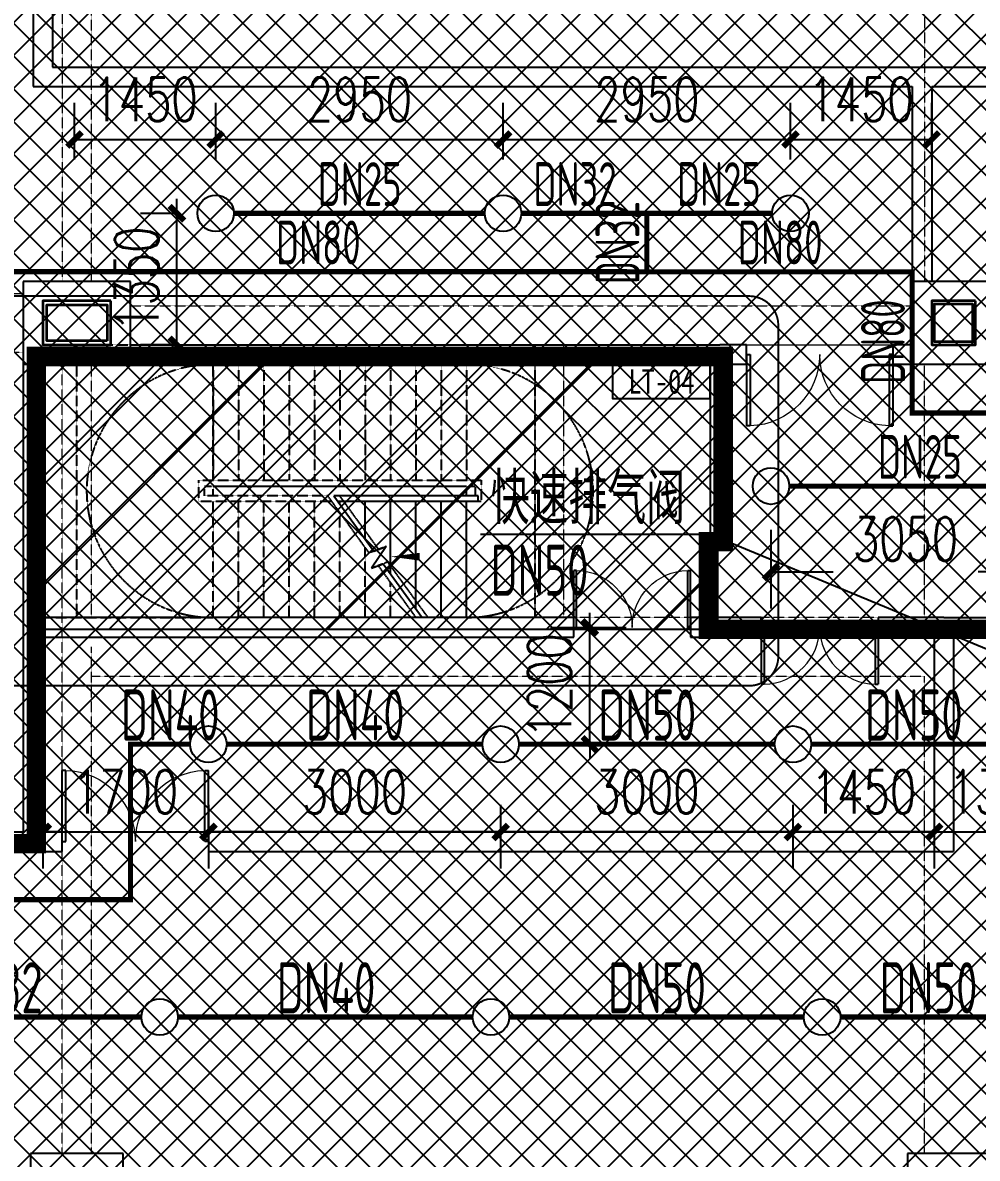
# Model space of a CAD drawing. Extents: x 6824721 to 16538177, y 2478193 to 6665639.
# Drawn here: x 8815158 to 8824957, y 2904876 to 2916533 of the extents above; entities that cross this region are included whole.
import ezdxf
from ezdxf.enums import TextEntityAlignment as Align

# ---------------------------------------------------------------- set-up
doc = ezdxf.new("R2010")
doc.units = 0
doc.header["$LTSCALE"] = 10
doc.linetypes.add('CONTINOUS', pattern=[0])
doc.linetypes.add('DASH', pattern=[0.35, 0.25, -0.1])
for name, color, linetype in [('0-wo', 8, 'Continuous'), ('S-梁-实线', 4, 'CONTINOUS'), ('S-梁-虚线', 4, 'DASH'), ('SRC-03F$0$A-SYMB-NUMB-T', 4, 'Continuous'), ('W-EQUIP_喷头', 7, 'Continuous'), ('W-PIPE-喷淋中', 6, 'Continuous'), ('W-TEXT_喷淋', 7, 'Continuous'), ('W-TWT_DIM', 3, 'Continuous'), ('W-TWT_LEAD', 3, 'Continuous'), ('WALL', 9, 'Continuous')]:
    doc.layers.add(name, color=color, linetype=linetype)
doc.layers.add('钢梁', color=141, linetype='Continuous', lineweight=18)
doc.styles.add('8B2_01', font='simhei.ttf', dxfattribs={"width": 0.8})
doc.styles.add('_TCH_DIM_T3', font='SIMPLEX', dxfattribs={"width": 0.705882, "bigfont": 'GBCBIG'})
doc.styles.add('_TWT_PIPEDN', font='TSSDENG', dxfattribs={"width": 0.8, "height": 3.5, "bigfont": 'TSSDCHN'})
doc.styles.add('_TWT_SERIAL', font='TSSDENG', dxfattribs={"width": 0.8, "height": 3.5, "bigfont": 'TSSDCHN'})
doc.styles.add('SRC-03F$0$ECADI-TXT', font='simplex.shx', dxfattribs={"bigfont": 'hztxt.shx'})
doc.dimstyles.new('_TWT_ARCH&&150', dxfattribs={"dimtxt": 446.25, "dimasz": 150, "dimexe": 375, "dimexo": 450, "dimgap": 189.375, "dimtad": 1, "dimdec": 0, "dimzin": 0, "dimdsep": 46, "dimtxsty": '_TCH_DIM_T3', "dimblk": 'ARCHTICK', "dimcen": 0.09, "dimclrt": 7, "dimazin": 2, "dimtfac": 1, "dimtdec": 0, "dimtix": 1, "dimtmove": 2, "dimatfit": 3, "dimfxl": 0, "dimtolj": 1, "dimtzin": 0, "dimarcsym": 0})

# ---------------------------------------------------------------- blocks, each defined once
blk = doc.blocks.new('SRC-03F$0$ECADI-TAG-CODE')
at = {"layer": 'SRC-03F$0$A-SYMB-NUMB-T', "color": 1}
blk.add_lwpolyline([(3.41, 8.1), (13.41, 8.1), (13.41, 4.6), (3.41, 4.6)], close=True, dxfattribs=at)
at = {"layer": 'SRC-03F$0$A-SYMB-NUMB-T', "style": 'SRC-03F$0$ECADI-TXT', "width": 0.7}
blk.add_attdef('CODE', text='', height=2.5, dxfattribs=at).set_placement((8.41, 6.35), align=Align.MIDDLE_CENTER)
blk = doc.blocks.new('$DorLib2D$00000002')
for p, q in [((-0.5, 0), (-0.5, 0.4875)), ((-0.475, 0.4875), (-0.5, 0.4875)), ((-0.475, 0), (-0.475, 0.4875)), ((0.475, 0), (0.475, 0.4875)), ((0.475, 0.4875), (0.5, 0.4875)), ((0.5, 0), (0.5, 0.4875)), ((-0.5, 0), (-0.475, 0)), ((0.5, 0), (0.475, 0))]:
    blk.add_line(p, q)
at = {"lineweight": 13}
for centre, start, end in [((-0.4875, 0), 0, 88.53072), ((0.4875, 0), 91.46928, 180)]:
    blk.add_arc(centre, 0.4875, start, end, dxfattribs=at)
blk = doc.blocks.new('jkytk')
h = blk.add_hatch()
h.set_pattern_fill('ANSI31', color=252, scale=500)
h.set_pattern_definition([(45, (8493122.4, 3120586.9), (-561.266, 561.266), [])])
h.paths.add_polyline_path([(8509914, 2921752), (8509914, 2918952), (8516818, 2918952), (8516818, 2919852), (8516964, 2919852), (8516964, 2921752)])
at = {"color": 1, "const_width": 20}
blk.add_lwpolyline([(8509914, 2921752), (8509914, 2918952), (8516818, 2918952), (8516818, 2919852), (8516964, 2919852), (8516964, 2921752), (8509914, 2921752)], dxfattribs=at)
at = {"layer": 'WALL', "color": 1, "const_width": 200}
for points in [[(8537789, 2939796), (8537789, 2918951), (8530889, 2918952), (8530889, 2918252), (8528789, 2918252), (8528788, 2918952), (8516818, 2918952), (8516818, 2919852), (8516964, 2919852), (8516964, 2921752), (8509914, 2921752), (8509914, 2916752), (8499414, 2916752), (8499401, 2927367), (8499401, 2927367), (8509914, 2927367), (8509914, 2939798), (8537789, 2939796)], [(8537539, 2918952), (8537539, 2918952), (8530889, 2918952), (8530889, 2918252), (8528789, 2918252), (8528789, 2918952), (8516814, 2918952), (8516814, 2919852), (8516964, 2919852), (8516964, 2921752), (8509914, 2921752), (8509914, 2916752), (8499413, 2916751), (8499414, 2895502), (8528539, 2895502), (8528539, 2885752), (8531939, 2885752), (8531939, 2887852), (8537789, 2887852), (8537789, 2918951), (8537539, 2918952)]]:
    blk.add_lwpolyline(points, dxfattribs=at)
blk = doc.blocks.new('LIANGMOBAN')
at = {"layer": 'S-梁-实线', "lineweight": 18}
for p, q in [((1946791, 199253), (1950941, 199253)), ((1950941, 199253), (1950941, 196453)), ((1951241, 199253), (1954816, 199253)), ((1950941, 196453), (1946391, 196453))]:
    blk.add_line(p, q, dxfattribs=at)
at = {"layer": 'S-梁-虚线', "color": 8, "lineweight": 18}
for p, q in [((1946091, 208003), (1946091, 199903)), ((1946391, 199903), (1946391, 208003)), ((1954941, 208053), (1954941, 199903)), ((1945691, 199778), (1935791, 199778)), ((1946791, 199653), (1954816, 199653)), ((1951241, 196453), (1951241, 199253)), ((1935791, 199178), (1945691, 199178)), ((1946091, 190953), (1946091, 199053)), ((1946391, 196453), (1946391, 199053)), ((1954941, 196453), (1954941, 199053)), ((1954941, 196453), (1951241, 196453)), ((1946391, 190953), (1946391, 196153)), ((1946391, 195853), (1954941, 195853)), ((1954941, 190953), (1954941, 195853))]:
    blk.add_line(p, q, dxfattribs=at)
at = {"layer": 'S-梁-虚线', "color": 8}
blk.add_lwpolyline([(1946241, 199253), (1950941, 199253), (1950941, 196453), (1946241, 196453), (1946241, 199253)], dxfattribs=at)
blk = doc.blocks.new('_ArchTick')
at = {"color": 0, "linetype": 'ByBlock', "const_width": 0.4}
blk.add_lwpolyline([(-0.5, -0.5), (0.5, 0.5)], dxfattribs=at)
blk = doc.blocks.new('*D1537')
at = {"layer": 'Defpoints', "color": 0, "transparency": 16777216}
for p in [(8820126, 2910326), (8820979, 2910326), (8820126, 2909126)]:
    blk.add_point(p, dxfattribs=at)
at = {"layer": 'W-TWT_DIM', "color": 0, "lineweight": -2, "transparency": 16777216}
for p, q in [((8820979, 2910326), (8820979, 2910476)), ((8820576, 2910326), (8821354, 2910326)), ((8820979, 2909126), (8820979, 2910326)), ((8820576, 2909126), (8821354, 2909126)), ((8820979, 2909126), (8820979, 2908976))]:
    blk.add_line(p, q, dxfattribs=at)
at = {"layer": 'W-TWT_DIM', "color": 0, "lineweight": -2, "transparency": 16777216, "xscale": 150, "yscale": 150, "zscale": 150}
for p, rotation in [((8820979, 2910326), 270), ((8820979, 2909126), 90)]:
    blk.add_blockref('_ArchTick', p, dxfattribs=dict(at, rotation=rotation))
at = {"layer": 'W-TWT_DIM', "color": 7, "transparency": 16777216, "insert": (8820566, 2909726), "char_height": 446.2, "attachment_point": 5, "rotation": 90, "style": '_TCH_DIM_T3'}
blk.add_mtext('\\A1;1200', dxfattribs=at)
blk = doc.blocks.new('*D1647')
at = {"layer": 'Defpoints', "color": 0, "transparency": 16777216}
for p in [(8824514, 2908956), (8825889, 2908956), (8825889, 2908226)]:
    blk.add_point(p, dxfattribs=at)
at = {"layer": 'W-TWT_DIM', "color": 0, "lineweight": -2, "transparency": 16777216}
for p, q in [((8824514, 2908506), (8824514, 2907851)), ((8825889, 2908506), (8825889, 2907851)), ((8824514, 2908226), (8824364, 2908226)), ((8824514, 2908226), (8825889, 2908226)), ((8825889, 2908226), (8826039, 2908226))]:
    blk.add_line(p, q, dxfattribs=at)
at = {"layer": 'W-TWT_DIM', "color": 0, "lineweight": -2, "transparency": 16777216, "xscale": 150, "yscale": 150, "zscale": 150}
blk.add_blockref('_ArchTick', (8824514, 2908226), dxfattribs=at)
at = {"layer": 'W-TWT_DIM', "color": 0, "lineweight": -2, "transparency": 16777216, "xscale": 150, "yscale": 150, "zscale": 150, "rotation": 180}
blk.add_blockref('_ArchTick', (8825889, 2908226), dxfattribs=at)
at = {"layer": 'W-TWT_DIM', "color": 7, "transparency": 16777216, "insert": (8825202, 2908639), "char_height": 446.2, "attachment_point": 5, "style": '_TCH_DIM_T3'}
blk.add_mtext('\\A1;1375', dxfattribs=at)
blk = doc.blocks.new('*D1648')
at = {"layer": 'Defpoints', "color": 0, "transparency": 16777216}
for p in [(8823064, 2908956), (8824514, 2908956), (8824514, 2908226)]:
    blk.add_point(p, dxfattribs=at)
at = {"layer": 'W-TWT_DIM', "color": 0, "lineweight": -2, "transparency": 16777216}
for p, q in [((8823064, 2908506), (8823064, 2907851)), ((8824514, 2908506), (8824514, 2907851)), ((8823064, 2908226), (8824514, 2908226))]:
    blk.add_line(p, q, dxfattribs=at)
at = {"layer": 'W-TWT_DIM', "color": 0, "lineweight": -2, "transparency": 16777216, "xscale": 150, "yscale": 150, "zscale": 150, "rotation": 180}
blk.add_blockref('_ArchTick', (8823064, 2908226), dxfattribs=at)
at = {"layer": 'W-TWT_DIM', "color": 0, "lineweight": -2, "transparency": 16777216, "xscale": 150, "yscale": 150, "zscale": 150}
blk.add_blockref('_ArchTick', (8824514, 2908226), dxfattribs=at)
at = {"layer": 'W-TWT_DIM', "color": 7, "transparency": 16777216, "insert": (8823789, 2908639), "char_height": 446.2, "attachment_point": 5, "style": '_TCH_DIM_T3'}
blk.add_mtext('\\A1;1450', dxfattribs=at)
blk = doc.blocks.new('*D1649')
at = {"layer": 'Defpoints', "color": 0, "transparency": 16777216}
for p in [(8820064, 2908956), (8823064, 2908956), (8823064, 2908226)]:
    blk.add_point(p, dxfattribs=at)
at = {"layer": 'W-TWT_DIM', "color": 0, "lineweight": -2, "transparency": 16777216}
for p, q in [((8820064, 2908506), (8820064, 2907851)), ((8823064, 2908506), (8823064, 2907851)), ((8820064, 2908226), (8823064, 2908226))]:
    blk.add_line(p, q, dxfattribs=at)
at = {"layer": 'W-TWT_DIM', "color": 0, "lineweight": -2, "transparency": 16777216, "xscale": 150, "yscale": 150, "zscale": 150, "rotation": 180}
blk.add_blockref('_ArchTick', (8820064, 2908226), dxfattribs=at)
at = {"layer": 'W-TWT_DIM', "color": 0, "lineweight": -2, "transparency": 16777216, "xscale": 150, "yscale": 150, "zscale": 150}
blk.add_blockref('_ArchTick', (8823064, 2908226), dxfattribs=at)
at = {"layer": 'W-TWT_DIM', "color": 7, "transparency": 16777216, "insert": (8821564, 2908639), "char_height": 446.2, "attachment_point": 5, "style": '_TCH_DIM_T3'}
blk.add_mtext('\\A1;3000', dxfattribs=at)
blk = doc.blocks.new('*D1650')
at = {"layer": 'Defpoints', "color": 0, "transparency": 16777216}
for p in [(8817064, 2908956), (8820064, 2908956), (8820064, 2908226)]:
    blk.add_point(p, dxfattribs=at)
at = {"layer": 'W-TWT_DIM', "color": 0, "lineweight": -2, "transparency": 16777216}
for p, q in [((8817064, 2908506), (8817064, 2907851)), ((8820064, 2908506), (8820064, 2907851)), ((8817064, 2908226), (8820064, 2908226))]:
    blk.add_line(p, q, dxfattribs=at)
at = {"layer": 'W-TWT_DIM', "color": 0, "lineweight": -2, "transparency": 16777216, "xscale": 150, "yscale": 150, "zscale": 150, "rotation": 180}
blk.add_blockref('_ArchTick', (8817064, 2908226), dxfattribs=at)
at = {"layer": 'W-TWT_DIM', "color": 0, "lineweight": -2, "transparency": 16777216, "xscale": 150, "yscale": 150, "zscale": 150}
blk.add_blockref('_ArchTick', (8820064, 2908226), dxfattribs=at)
at = {"layer": 'W-TWT_DIM', "color": 7, "transparency": 16777216, "insert": (8818564, 2908639), "char_height": 446.2, "attachment_point": 5, "style": '_TCH_DIM_T3'}
blk.add_mtext('\\A1;3000', dxfattribs=at)
blk = doc.blocks.new('*D1651')
at = {"layer": 'Defpoints', "color": 0, "transparency": 16777216}
for p in [(8815364, 2908956), (8817064, 2908956), (8817064, 2908226)]:
    blk.add_point(p, dxfattribs=at)
at = {"layer": 'W-TWT_DIM', "color": 0, "lineweight": -2, "transparency": 16777216}
for p, q in [((8815364, 2908506), (8815364, 2907851)), ((8817064, 2908506), (8817064, 2907851)), ((8815364, 2908226), (8817064, 2908226))]:
    blk.add_line(p, q, dxfattribs=at)
at = {"layer": 'W-TWT_DIM', "color": 0, "lineweight": -2, "transparency": 16777216, "xscale": 150, "yscale": 150, "zscale": 150, "rotation": 180}
blk.add_blockref('_ArchTick', (8815364, 2908226), dxfattribs=at)
at = {"layer": 'W-TWT_DIM', "color": 0, "lineweight": -2, "transparency": 16777216, "xscale": 150, "yscale": 150, "zscale": 150}
blk.add_blockref('_ArchTick', (8817064, 2908226), dxfattribs=at)
at = {"layer": 'W-TWT_DIM', "color": 7, "transparency": 16777216, "insert": (8816214, 2908639), "char_height": 446.2, "attachment_point": 5, "style": '_TCH_DIM_T3'}
blk.add_mtext('\\A1;1700', dxfattribs=at)
blk = doc.blocks.new('*D1734')
at = {"layer": 'Defpoints', "color": 0, "transparency": 16777216}
for p in [(8822839, 2911776), (8825889, 2911776), (8825889, 2910895)]:
    blk.add_point(p, dxfattribs=at)
at = {"layer": 'W-TWT_DIM', "color": 0, "lineweight": -2, "transparency": 16777216}
for p, q in [((8822839, 2911326), (8822839, 2910520)), ((8825889, 2911326), (8825889, 2910520)), ((8822839, 2910895), (8823476, 2910895)), ((8825889, 2910895), (8824965, 2910895))]:
    blk.add_line(p, q, dxfattribs=at)
at = {"layer": 'W-TWT_DIM', "color": 0, "lineweight": -2, "transparency": 16777216, "xscale": 150, "yscale": 150, "zscale": 150, "rotation": 180}
blk.add_blockref('_ArchTick', (8822839, 2910895), dxfattribs=at)
at = {"layer": 'W-TWT_DIM', "color": 0, "lineweight": -2, "transparency": 16777216, "xscale": 150, "yscale": 150, "zscale": 150}
blk.add_blockref('_ArchTick', (8825889, 2910895), dxfattribs=at)
at = {"layer": 'W-TWT_DIM', "color": 7, "transparency": 16777216, "insert": (8824221, 2911233), "char_height": 446.2, "attachment_point": 5, "style": '_TCH_DIM_T3'}
blk.add_mtext('\\A1;3050', dxfattribs=at)
blk = doc.blocks.new('*D1738')
at = {"layer": 'Defpoints', "color": 0, "transparency": 16777216}
for p in [(8816741, 2914576), (8817185, 2914576), (8817185, 2913226)]:
    blk.add_point(p, dxfattribs=at)
at = {"layer": 'W-TWT_DIM', "color": 0, "lineweight": -2, "transparency": 16777216}
for p, q in [((8816741, 2914576), (8816741, 2914726)), ((8816735, 2914576), (8816366, 2914576)), ((8816741, 2913226), (8816741, 2914576)), ((8816735, 2913226), (8816366, 2913226)), ((8816741, 2913226), (8816741, 2913076))]:
    blk.add_line(p, q, dxfattribs=at)
at = {"layer": 'W-TWT_DIM', "color": 0, "lineweight": -2, "transparency": 16777216, "xscale": 150, "yscale": 150, "zscale": 150}
for p, rotation in [((8816741, 2914576), 270), ((8816741, 2913226), 90)]:
    blk.add_blockref('_ArchTick', p, dxfattribs=dict(at, rotation=rotation))
at = {"layer": 'W-TWT_DIM', "color": 7, "transparency": 16777216, "insert": (8816328, 2913901), "char_height": 446.2, "attachment_point": 5, "rotation": 90, "style": '_TCH_DIM_T3'}
blk.add_mtext('\\A1;1350', dxfattribs=at)
blk = doc.blocks.new('*D1739')
at = {"layer": 'Defpoints', "color": 0, "transparency": 16777216}
for p in [(8817139, 2915334), (8815689, 2914679), (8817139, 2914679)]:
    blk.add_point(p, dxfattribs=at)
at = {"layer": 'W-TWT_DIM', "color": 0, "lineweight": -2, "transparency": 16777216}
for p, q in [((8815689, 2915129), (8815689, 2915709)), ((8817139, 2915129), (8817139, 2915709)), ((8815689, 2915334), (8817139, 2915334))]:
    blk.add_line(p, q, dxfattribs=at)
at = {"layer": 'W-TWT_DIM', "color": 0, "lineweight": -2, "transparency": 16777216, "xscale": 150, "yscale": 150, "zscale": 150, "rotation": 180}
blk.add_blockref('_ArchTick', (8815689, 2915334), dxfattribs=at)
at = {"layer": 'W-TWT_DIM', "color": 0, "lineweight": -2, "transparency": 16777216, "xscale": 150, "yscale": 150, "zscale": 150}
blk.add_blockref('_ArchTick', (8817139, 2915334), dxfattribs=at)
at = {"layer": 'W-TWT_DIM', "color": 7, "transparency": 16777216, "insert": (8816414, 2915746), "char_height": 446.2, "attachment_point": 5, "style": '_TCH_DIM_T3'}
blk.add_mtext('\\A1;1450', dxfattribs=at)
blk = doc.blocks.new('*D1740')
at = {"layer": 'Defpoints', "color": 0, "transparency": 16777216}
for p in [(8820089, 2915334), (8817139, 2914679), (8820089, 2914679)]:
    blk.add_point(p, dxfattribs=at)
at = {"layer": 'W-TWT_DIM', "color": 0, "lineweight": -2, "transparency": 16777216}
for p, q in [((8817139, 2915129), (8817139, 2915709)), ((8820089, 2915129), (8820089, 2915709)), ((8817139, 2915334), (8820089, 2915334))]:
    blk.add_line(p, q, dxfattribs=at)
at = {"layer": 'W-TWT_DIM', "color": 0, "lineweight": -2, "transparency": 16777216, "xscale": 150, "yscale": 150, "zscale": 150, "rotation": 180}
blk.add_blockref('_ArchTick', (8817139, 2915334), dxfattribs=at)
at = {"layer": 'W-TWT_DIM', "color": 0, "lineweight": -2, "transparency": 16777216, "xscale": 150, "yscale": 150, "zscale": 150}
blk.add_blockref('_ArchTick', (8820089, 2915334), dxfattribs=at)
at = {"layer": 'W-TWT_DIM', "color": 7, "transparency": 16777216, "insert": (8818614, 2915746), "char_height": 446.2, "attachment_point": 5, "style": '_TCH_DIM_T3'}
blk.add_mtext('\\A1;2950', dxfattribs=at)
blk = doc.blocks.new('*D1741')
at = {"layer": 'Defpoints', "color": 0, "transparency": 16777216}
for p in [(8823039, 2915334), (8820089, 2914679), (8823039, 2914679)]:
    blk.add_point(p, dxfattribs=at)
at = {"layer": 'W-TWT_DIM', "color": 0, "lineweight": -2, "transparency": 16777216}
for p, q in [((8820089, 2915129), (8820089, 2915709)), ((8823039, 2915129), (8823039, 2915709)), ((8820089, 2915334), (8823039, 2915334))]:
    blk.add_line(p, q, dxfattribs=at)
at = {"layer": 'W-TWT_DIM', "color": 0, "lineweight": -2, "transparency": 16777216, "xscale": 150, "yscale": 150, "zscale": 150, "rotation": 180}
blk.add_blockref('_ArchTick', (8820089, 2915334), dxfattribs=at)
at = {"layer": 'W-TWT_DIM', "color": 0, "lineweight": -2, "transparency": 16777216, "xscale": 150, "yscale": 150, "zscale": 150}
blk.add_blockref('_ArchTick', (8823039, 2915334), dxfattribs=at)
at = {"layer": 'W-TWT_DIM', "color": 7, "transparency": 16777216, "insert": (8821564, 2915746), "char_height": 446.2, "attachment_point": 5, "style": '_TCH_DIM_T3'}
blk.add_mtext('\\A1;2950', dxfattribs=at)
blk = doc.blocks.new('*D1742')
at = {"layer": 'Defpoints', "color": 0, "transparency": 16777216}
for p in [(8824489, 2915334), (8823039, 2914679), (8824489, 2914679)]:
    blk.add_point(p, dxfattribs=at)
at = {"layer": 'W-TWT_DIM', "color": 0, "lineweight": -2, "transparency": 16777216}
for p, q in [((8823039, 2915129), (8823039, 2915709)), ((8824489, 2915129), (8824489, 2915709)), ((8823039, 2915334), (8824489, 2915334))]:
    blk.add_line(p, q, dxfattribs=at)
at = {"layer": 'W-TWT_DIM', "color": 0, "lineweight": -2, "transparency": 16777216, "xscale": 150, "yscale": 150, "zscale": 150, "rotation": 180}
blk.add_blockref('_ArchTick', (8823039, 2915334), dxfattribs=at)
at = {"layer": 'W-TWT_DIM', "color": 0, "lineweight": -2, "transparency": 16777216, "xscale": 150, "yscale": 150, "zscale": 150}
blk.add_blockref('_ArchTick', (8824489, 2915334), dxfattribs=at)
at = {"layer": 'W-TWT_DIM', "color": 7, "transparency": 16777216, "insert": (8823764, 2915746), "char_height": 446.2, "attachment_point": 5, "style": '_TCH_DIM_T3'}
blk.add_mtext('\\A1;1450', dxfattribs=at)
blk = doc.blocks.new('$TwtSys$00000125')
blk.add_circle((0, 0, 0), 1)

msp = doc.modelspace()

# ---------------------------------------------------------------- hatches: boundary and pattern name
h = msp.add_hatch()
h.set_pattern_fill('ANSI37', color=8, scale=150)
h.set_pattern_definition([(45, (8303016.86, 2710265.2), (-168.3798, 168.3798), []), (135, (8303016.86, 2710265.2), (-168.3798, -168.3798), [])])
h.paths.add_polyline_path([(8824414.1, 2949451.5), (8824414.1, 2935151.5), (8842714.1, 2935151.5), (8842714.1, 2879526.5), (8827964.1, 2879526.5), (8827964.1, 2881476.5), (8830839.1, 2881476.5), (8830939.1, 2886876.5), (8804334.6, 2886876.5), (8804142.3, 2820149.7), (8833564.1, 2820152.3), (8833564.1, 2817714.5), (8841204.8, 2810768), (8839163.9, 2808501.4), (8843102.6, 2804955), (8820829.2, 2780217.9), (8820829.2, 2770055.4), (8785124.6, 2730401.5), (8708264.1, 2730401.5), (8708264.1, 2736351.5), (8695014.1, 2750701.5), (8695014.1, 2775001.5), (8703014.1, 2775002.8), (8703014.1, 2949451.5), (8712039.3, 2949451.5)])
at = {"layer": 'W-PIPE-喷淋中'}
for points in [[(8824289.1, 2913976.6), (8824289.1, 2914002.8), (8824315.3, 2914002.8)], [(8824289.1, 2913976.6), (8824315.3, 2913976.6), (8824315.3, 2914002.8)], [(8824289.1, 2912526.5), (8824262.8, 2912526.5), (8824262.8, 2912500.2)], [(8824289.1, 2912526.5), (8824289.1, 2912500.2), (8824262.8, 2912500.2)], [(8816264.6, 2909126.5), (8816264.6, 2909152.7), (8816238.4, 2909152.7)], [(8816264.6, 2909126.5), (8816238.4, 2909126.5), (8816238.4, 2909152.7)], [(8816264.6, 2907531.4), (8816290.9, 2907531.4), (8816290.9, 2907505.2)], [(8816264.6, 2907531.4), (8816264.6, 2907505.2), (8816290.9, 2907505.2)]]:
    msp.add_hatch(color=256, dxfattribs=at).paths.add_polyline_path(points)

# ---------------------------------------------------------------- linework, layer by layer
at = {"layer": '0-wo', "color": 8}
for p, q in [((8815464.1, 2918701.5), (8815464.1, 2916076.5)), ((8815264.1, 2918601.5), (8815264.1, 2915876.5)), ((8815464.1, 2916076.5), (8824388.9, 2916076.5)), ((8824388.9, 2916076.5), (8826888.9, 2916076.5)), ((8815264.1, 2915876.5), (8824288.9, 2915876.5)), ((8824288.9, 2915876.5), (8824289.1, 2913876.5)), ((8824488.9, 2915876.5), (8824489.1, 2913876.5)), ((8824488.9, 2915876.5), (8826688.9, 2915876.5)), ((8816264.1, 2913876.5), (8815164.1, 2913876.5)), ((8815164.1, 2913876.5), (8815164.1, 2913026.5)), ((8816264.1, 2913876.5), (8815164.1, 2913876.5)), ((8815164.1, 2913876.5), (8815164.1, 2913026.5)), ((8816264.1, 2913026.5), (8816264.1, 2913876.5)), ((8816264.1, 2913026.5), (8816264.1, 2913876.5)), ((8825139.1, 2913876.5), (8824289.1, 2913876.5)), ((8824289.1, 2913876.5), (8824289.1, 2913026.5)), ((8825139.1, 2913876.5), (8824289.1, 2913876.5)), ((8824289.1, 2913876.5), (8824289.1, 2913026.5)), ((8816264.1, 2913226.5), (8822314.1, 2913226.5)), ((8822589.1, 2913226.5), (8822314.1, 2913226.5)), ((8822589.1, 2913026.5), (8822589.1, 2913226.5)), ((8824289.1, 2913226.5), (8824089.1, 2913226.5)), ((8824089.1, 2913226.5), (8824089.1, 2913026.5)), ((8815164.1, 2913026.5), (8816264.1, 2913026.5)), ((8815164.1, 2913026.5), (8815164.1, 2910326.5)), ((8815164.1, 2913026.5), (8816264.1, 2913026.5)), ((8815364.1, 2913026.5), (8815364.1, 2910426.5)), ((8816264.1, 2913026.5), (8822214.1, 2913026.5)), ((8822214.1, 2913026.5), (8822214.1, 2911276.5)), ((8822414.1, 2913026.5), (8822414.1, 2911176.5)), ((8822414.1, 2913026.5), (8822589.1, 2913026.5)), ((8824089.1, 2913026.5), (8824289.1, 2913026.5)), ((8824289.1, 2913026.5), (8825139.1, 2913026.5)), ((8824289.1, 2913026.5), (8825139.1, 2913026.5)), ((8819714.1, 2911676.5), (8818350.3, 2911676.5)), ((8818350.3, 2911676.5), (8818763, 2911108)), ((8819834.1, 2911676.5), (8818350.3, 2911676.5)), ((8819834.1, 2911616.5), (8818393.9, 2911616.5)), ((8818414.1, 2911588.6), (8818414.1, 2911616.5)), ((8818674.1, 2911230.5), (8818674.1, 2911616.5)), ((8818934.1, 2910872.4), (8818934.1, 2911616.5)), ((8819194.1, 2910514.3), (8819194.1, 2911616.5)), ((8819454.1, 2910426.5), (8819454.1, 2911616.5)), ((8819714.1, 2910426.5), (8819714.1, 2911616.5)), ((8819834.1, 2911616.5), (8819834.1, 2911676.5)), ((8822214.1, 2911276.5), (8822114.1, 2911276.5)), ((8822114.1, 2911276.5), (8822114.1, 2910426.5)), ((8818889.1, 2911156.4), (8818738.6, 2910933.4)), ((8818763, 2911108), (8818889.1, 2911156.4)), ((8822414.1, 2911176.5), (8822214.1, 2911176.5)), ((8822214.1, 2911176.5), (8822214.1, 2910426.5)), ((8818738.6, 2910933.4), (8818856.9, 2910978.8)), ((8818856.9, 2910978.8), (8819257.9, 2910426.5)), ((8820814.1, 2910426.5), (8815364.1, 2910426.5)), ((8819714.1, 2910426.5), (8819257.9, 2910426.5)), ((8820814.1, 2910226.5), (8820814.1, 2910426.5)), ((8822114.1, 2910426.5), (8822014.1, 2910426.5)), ((8822014.1, 2910426.5), (8822014.1, 2910226.5)), ((8822739.1, 2910426.5), (8822214.1, 2910426.5)), ((8822739.1, 2910226.5), (8822739.1, 2910426.5)), ((8824614, 2910426.5), (8823939.1, 2910426.5)), ((8823939.1, 2910426.5), (8823939.1, 2910226.5)), ((8824614, 2910426.5), (8834239.1, 2910426.5)), ((8815164.1, 2910326.5), (8815164.1, 2908226.5)), ((8815364.1, 2910226.5), (8815364.1, 2908226.5)), ((8815364.1, 2910226.5), (8820814.1, 2910226.5)), ((8822014.1, 2910226.5), (8822164.1, 2910226.5)), ((8822164.1, 2910226.5), (8822739.1, 2910226.5)), ((8823939.1, 2910226.5), (8824514, 2910226.5)), ((8824514, 2910226.5), (8824514.2, 2908226.5)), ((8824714, 2910226.5), (8824714.2, 2908026.5)), ((8824714, 2910226.5), (8834039.1, 2910226.5)), ((8804864.1, 2908226.5), (8815164.1, 2908226.5)), ((8815564.1, 2908226.5), (8815364.1, 2908226.5)), ((8815564.1, 2908026.5), (8815564.1, 2908226.5)), ((8824514.2, 2908226.5), (8817064.1, 2908226.5)), ((8817064.1, 2908226.5), (8817064.1, 2908026.5)), ((8804864.1, 2908026.5), (8815264.1, 2908026.5)), ((8815264.1, 2908026.5), (8815564.1, 2908026.5)), ((8817064.1, 2908026.5), (8824714.2, 2908026.5)), ((8816189.1, 2904926.5), (8815239.1, 2904926.5)), ((8815239.1, 2904926.5), (8815239.1, 2903976.5)), ((8816189.1, 2903976.5), (8816189.1, 2904926.5)), ((8825189.1, 2904926.5), (8824239.1, 2904926.5)), ((8824239.1, 2904926.5), (8824239.1, 2903976.5))]:
    msp.add_line(p, q, dxfattribs=at)
at = {"layer": '0-wo', "color": 8, "linetype": 'DASH'}
for p, q in [((8817114.1, 2913026.5), (8815364.1, 2913026.5)), ((8815364.1, 2913026.5), (8815364.1, 2910426.5)), ((8817114.1, 2913026.5), (8819714.1, 2913026.5)), ((8817114.1, 2913026.5), (8817114.1, 2911836.5)), ((8817114.1, 2911836.5), (8817114.1, 2913026.5)), ((8817374.1, 2913026.5), (8817374.1, 2911836.5)), ((8817634.1, 2913026.5), (8817634.1, 2911836.5)), ((8817894.1, 2913026.5), (8817894.1, 2911836.5)), ((8818154.1, 2913026.5), (8818154.1, 2911836.5)), ((8818414.1, 2913026.5), (8818414.1, 2911836.5)), ((8818674.1, 2913026.5), (8818674.1, 2911836.5)), ((8818934.1, 2913026.5), (8818934.1, 2911836.5)), ((8819194.1, 2913026.5), (8819194.1, 2911836.5)), ((8819454.1, 2913026.5), (8819454.1, 2911836.5)), ((8819714.1, 2913026.5), (8819714.1, 2911836.5)), ((8816964.1, 2911616.5), (8816964.1, 2911836.5)), ((8816964.1, 2911836.5), (8819864.1, 2911836.5)), ((8817024.1, 2911676.5), (8817024.1, 2911776.5)), ((8817024.1, 2911776.5), (8819804.1, 2911776.5)), ((8817114.1, 2911776.5), (8819714.1, 2911776.5)), ((8817114.1, 2911676.5), (8817114.1, 2911776.5)), ((8819714.1, 2911676.5), (8819714.1, 2911776.5)), ((8819804.1, 2911776.5), (8819804.1, 2911676.5)), ((8819864.1, 2911836.5), (8819864.1, 2911616.5)), ((8818332.1, 2911616.5), (8816964.1, 2911616.5)), ((8818288.5, 2911676.5), (8817024.1, 2911676.5)), ((8818288.5, 2911676.5), (8817114.1, 2911676.5)), ((8817114.1, 2910426.5), (8817114.1, 2911616.5)), ((8817114.1, 2910426.5), (8817114.1, 2911616.5)), ((8817374.1, 2910426.5), (8817374.1, 2911616.5)), ((8817634.1, 2910426.5), (8817634.1, 2911616.5)), ((8817894.1, 2910426.5), (8817894.1, 2911616.5)), ((8818154.1, 2910426.5), (8818154.1, 2911616.5)), ((8818714.7, 2911089.5), (8818288.5, 2911676.5)), ((8819714.1, 2911676.5), (8818412.1, 2911676.5)), ((8818811.4, 2911126.6), (8818412.1, 2911676.5)), ((8819804.1, 2911676.5), (8818412.1, 2911676.5)), ((8819864.1, 2911616.5), (8818455.7, 2911616.5)), ((8818674.1, 2911315.6), (8818674.1, 2911616.5)), ((8818934.1, 2910957.5), (8818934.1, 2911616.5)), ((8819194.1, 2910599.4), (8819194.1, 2911616.5)), ((8819454.1, 2910426.5), (8819454.1, 2911616.5)), ((8819714.1, 2910426.5), (8819714.1, 2911616.5)), ((8818414.1, 2910426.5), (8818414.1, 2911503.5)), ((8818889.1, 2911156.4), (8818714.7, 2911089.5)), ((8818738.6, 2910933.4), (8818889.1, 2911156.4)), ((8818674.1, 2910426.5), (8818674.1, 2911145.4)), ((8818905.2, 2910997.3), (8818738.6, 2910933.4)), ((8819196.1, 2910426.5), (8818808.5, 2910960.2)), ((8819319.7, 2910426.5), (8818905.2, 2910997.3)), ((8818934.1, 2910426.5), (8818934.1, 2910787.3)), ((8815364.1, 2910426.5), (8817114.1, 2910426.5)), ((8819196.1, 2910426.5), (8817114.1, 2910426.5)), ((8819194.1, 2910426.5), (8819194.1, 2910429.2)), ((8819714.1, 2910426.5), (8819319.7, 2910426.5))]:
    msp.add_line(p, q, dxfattribs=at)
at = {"layer": '0-wo', "color": 8, "linetype": 'DASH', "const_width": 20}
msp.add_lwpolyline([(8822614.1, 2909726.5), (8814964.1, 2909726.5, -0.4142136), (8814664.1, 2910026.5), (8814664.1, 2913426.5, -0.4142136), (8814964.1, 2913726.5), (8822614.1, 2913726.5, -0.4142136), (8822914.1, 2913426.5), (8822914.1, 2910026.5, -0.4142136)], format="xyb", close=True, dxfattribs=at)
at = {"layer": '0-wo', "color": 8, "lineweight": 35}
for points in [[(8816064.1, 2913676.5), (8815364.1, 2913676.5), (8815364.1, 2913226.5), (8816064.1, 2913226.5)], [(8816064.1, 2913676.5), (8815364.1, 2913676.5), (8815364.1, 2913226.5), (8816064.1, 2913226.5)], [(8816024.1, 2913266.5), (8815404.1, 2913266.5), (8815404.1, 2913636.5), (8816024.1, 2913636.5)], [(8824939.1, 2913676.5), (8824489.1, 2913676.5), (8824489.1, 2913226.5), (8824939.1, 2913226.5)], [(8824939.1, 2913676.5), (8824489.1, 2913676.5), (8824489.1, 2913226.5), (8824939.1, 2913226.5)], [(8824909.1, 2913256.5), (8824519.1, 2913256.5), (8824519.1, 2913646.5), (8824909.1, 2913646.5)]]:
    msp.add_lwpolyline(points, close=True, dxfattribs=at)
at = {"layer": '0-wo', "color": 8}
msp.add_lwpolyline([(8819844.1, 2911051.5, 0, 0, 0), (8818934.1, 2911051.5, 0, 80, 0), (8819234.1, 2911051.5, 0, 0, 0)], format="xyseb", dxfattribs=at)
at = {"layer": '0-wo', "color": 8, "linetype": 'DASH'}
for centre, start, end in [((8817114.1, 2911726.5), 90, 270), ((8819714.1, 2911726.5), 270, 90)]:
    msp.add_arc(centre, 1300, start, end, dxfattribs=at)
at = {"layer": 'W-PIPE-喷淋中', "ltscale": 1.5, "const_width": 52.5}
for points in [[(8817326.6, 2914576.5), (8819901.6, 2914576.5)], [(8820276.6, 2914576.5), (8821564.1, 2914576.5)], [(8821564.1, 2914576.5), (8821564.1, 2913976.7)], [(8821564.1, 2914576.5), (8822851.6, 2914576.5)], [(8821564.1, 2913976.7), (8814805.9, 2913977.1)], [(8824289.1, 2913976.6), (8821564.1, 2913976.7)], [(8824289.1, 2913976.6), (8824289.1, 2912526.5)], [(8827414.1, 2912526.5), (8824289.1, 2912526.5)], [(8823026.6, 2911776.5), (8825701.6, 2911776.5)], [(8816264.6, 2909126.5), (8816876.6, 2909126.5)], [(8816264.6, 2909126.5), (8816264.6, 2907531.4)], [(8817251.6, 2909126.5), (8819876.6, 2909126.5)], [(8820251.6, 2909126.5), (8822876.6, 2909126.5)], [(8823251.6, 2909126.5), (8825539.1, 2909126.5)], [(8816264.6, 2907531.4), (8805557.8, 2907531.4)], [(8816376.6, 2906326.5), (8813351.6, 2906326.5)], [(8819776.6, 2906326.5), (8816751.6, 2906326.5)], [(8823176.6, 2906326.5), (8820151.6, 2906326.5)], [(8825539.1, 2906326.5), (8823551.6, 2906326.5)]]:
    msp.add_lwpolyline(points, dxfattribs=at)
at = {"layer": 'W-TWT_LEAD'}
for p, q in [((8822214.1, 2911279.9), (8819856.6, 2911279.9)), ((8825540.5, 2909897.5), (8822214.1, 2911279.9))]:
    msp.add_line(p, q, dxfattribs=at)

# ---------------------------------------------------------------- block references
msp.add_blockref('jkytk', (305383.7, -8645.8))
at = {"layer": '0-wo', "color": 8}
ref = msp.add_blockref('SRC-03F$0$ECADI-TAG-CODE', (8822554.9, 2912216.5), dxfattribs=dict(at, xscale=-100, yscale=100, zscale=100))
ref.add_attrib('CODE', 'LT-04', dxfattribs={"layer": 'SRC-03F$0$A-SYMB-NUMB-T', "height": 250, "style": '8B2_01', "width": 0.8}).set_placement((8821714.1, 2912851.5), align=Align.MIDDLE_CENTER)
at = {"layer": '0-wo', "color": 8, "zscale": 200}
for p, xscale, yscale in [((8823339.1, 2913126.5), 1500, -1500), ((8821414.1, 2910326.5), -1200, 1200), ((8823339.1, 2910326.5), -1200, -1200), ((8816314.1, 2908126.5), -1500, 1500)]:
    msp.add_blockref('$DorLib2D$00000002', p, dxfattribs=dict(at, xscale=xscale, yscale=yscale))
at = {"layer": 'W-EQUIP_喷头', "xscale": 187.5, "yscale": 187.5, "zscale": 187.5}
for p in [(8817139.1, 2914576.5), (8820089.1, 2914576.5), (8823039.1, 2914576.5), (8822839.1, 2911776.5), (8817064.1, 2909126.5), (8817064.1, 2909126.5), (8820064.1, 2909126.5), (8823064.1, 2909126.5), (8816564.1, 2906326.5), (8819964.1, 2906326.5), (8823364.1, 2906326.5)]:
    msp.add_blockref('$TwtSys$00000125', p, dxfattribs=at)
at = {"layer": '钢梁', "color": 6}
msp.add_blockref('LIANGMOBAN', (6869472.7, 2713973), dxfattribs=at)

# ---------------------------------------------------------------- texts
at = {"layer": 'W-TEXT_喷淋', "style": '_TWT_PIPEDN', "width": 0.64}
for s, height, p in [('DN25', 450, (8818187.6, 2914651.5)), ('DN32', 450, (8820400.1, 2914651.5)), ('DN25', 450, (8821875.1, 2914651.5)), ('DN25', 450, (8823937.6, 2911851.5)), ('DN40', 525, (8816166.8, 2909164)), ('DN40', 525, (8818066.5, 2909164)), ('DN50', 525, (8821066.5, 2909164)), ('DN50', 525, (8823804, 2909164))]:
    msp.add_text(s, height=height, dxfattribs=at).set_placement(p)
for s, height, rotation, p in [('DN32', 450, 90, (8821489.1, 2913850.1)), ('DN80', 450, 359.99668, (8817758.5, 2914051.9)), ('DN80', 450, 359.99668, (8822500.1, 2914051.7)), ('DN80', 450, 90, (8824214.1, 2912825.1)), ('DN32', 525, 0.00001, (8814366.5, 2906364)), ('DN40', 525, 0.00001, (8817766.5, 2906364)), ('DN50', 525, 0, (8821166.5, 2906364)), ('DN50', 525, 0, (8823954, 2906364))]:
    msp.add_text(s, height=height, rotation=rotation, dxfattribs=at).set_placement(p)
at = {"layer": 'W-TWT_LEAD', "color": 7, "style": '_TWT_SERIAL'}
for s, width, p in [('快速排气阀', 0.8, (8819961.6, 2911384.9)), ('DN50', 0.64, (8819961.6, 2910649.9))]:
    msp.add_text(s, height=525, dxfattribs=dict(at, width=width)).set_placement(p)

# ---------------------------------------------------------------- dimensions: what is measured, and where the dimension line sits
at = {"layer": 'W-TWT_DIM'}
for p1, p2, distance, picture, middle in [((8815689.1, 2914678.6), (8817139.1, 2914678.6), 655, '*D1739', (8816414.1, 2915746.1)), ((8817139.1, 2914678.6), (8820089.1, 2914678.6), 655, '*D1740', (8818614.1, 2915746.1)), ((8820089.1, 2914678.6), (8823039.1, 2914678.6), 655, '*D1741', (8821564.1, 2915746.1)), ((8823039.1, 2914678.6), (8824489, 2914678.6), 655, '*D1742', (8823764, 2915746.1)), ((8817185.1, 2913226.5), (8817185.1, 2914576.5), 444.4, '*D1738', (8816328.2, 2913901.5)), ((8820126.4, 2909126.5), (8820126.4, 2910326.5), -852.3, '*D1537', (8820566.2, 2909726.5)), ((8815364.1, 2908956.5), (8817064.1, 2908956.5), -730, '*D1651', (8816214.1, 2908639)), ((8817064.1, 2908956.5), (8820064.1, 2908956.5), -730, '*D1650', (8818564.1, 2908639)), ((8820064.1, 2908956.5), (8823064.1, 2908956.5), -730, '*D1649', (8821564.1, 2908639)), ((8823064.1, 2908956.5), (8824514.1, 2908956.5), -730, '*D1648', (8823789.1, 2908639)), ((8824514.1, 2908956.5), (8825889.1, 2908956.5), -730, '*D1647', (8825201.6, 2908639))]:
    dim = msp.add_aligned_dim(p1=p1, p2=p2, distance=distance, dimstyle='_TWT_ARCH&&150', dxfattribs=at)
    dim.commit()
    dim.dimension.update_dxf_attribs({"geometry": picture, "text_midpoint": middle})
dim = msp.add_linear_dim(base=(8825889.1, 2910895.1), p1=(8822839.1, 2911776.5), p2=(8825889.1, 2911776.5), angle=0.00001, dimstyle='_TWT_ARCH&&150', dxfattribs=at)
dim.commit()
dim.dimension.update_dxf_attribs({"geometry": '*D1734', "text_midpoint": (8824220.6, 2911233.4), "dimtype": 129})

doc.saveas('drawing.dxf')
